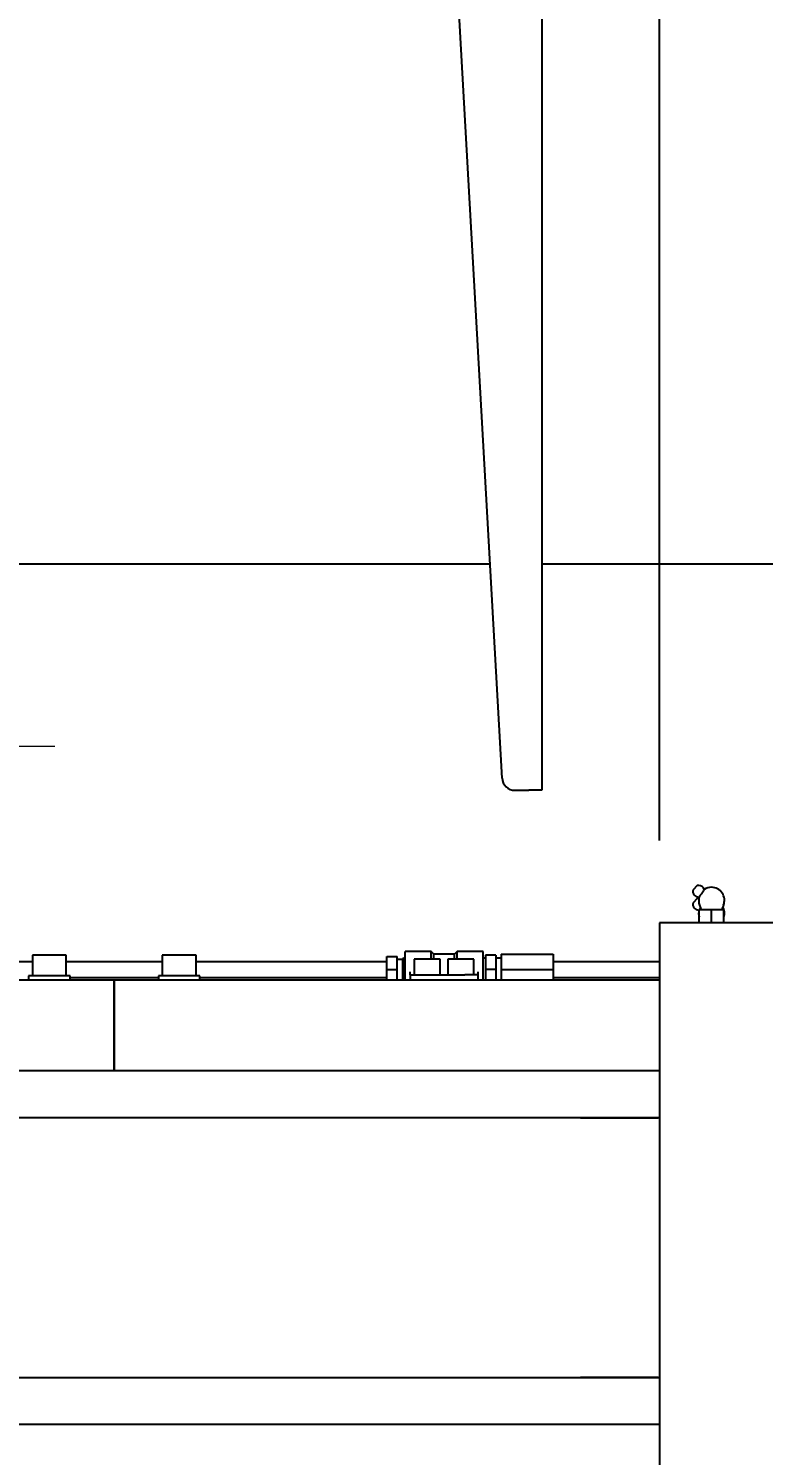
# Model space of a CAD drawing. Header units: millimetres. Extents: x 10462777 to 22643323, y 453826 to 1389191.
# Drawn here: x 11269307 to 11269581, y 578301 to 578833 of the extents above; entities that cross this region are included whole.
import ezdxf

# ---------------------------------------------------------------- set-up
doc = ezdxf.new("R2010")
doc.units = ezdxf.units.MM
doc.header["$LTSCALE"] = 200
doc.header["$MEASUREMENT"] = 0
doc.header["$PDMODE"] = 35
doc.header["$PDSIZE"] = -5
for name, pattern in [('CENTER', [2, 1.25, -0.25, 0.25, -0.25]), ('CENTER2', [1.125, 0.75, -0.125, 0.125, -0.125]), ('HIDDEN_KS1', [0.26, 0.18, -0.08]), ('PHANTOM', [2.5, 1.25, -0.25, 0.25, -0.25, 0.25, -0.25])]:
    doc.linetypes.add(name, pattern=pattern)
doc.layers.get('DEFPOINTS').update_dxf_attribs({"linetype": 'CONTINUOUS'})
for name, color, linetype in [('1', 1, 'CENTER'), ('11', 6, 'PHANTOM'), ('3', 3, 'HIDDEN_KS1'), ('DV1_DEFAULT', 7, 'CONTINUOUS')]:
    doc.layers.add(name, color=color, linetype=linetype)
doc.layers.add('LAYOUT', color=8, linetype='CONTINUOUS', lineweight=25)
doc.styles.add('iso-1', font='isocp.shx')
doc.styles.get("Standard").update_dxf_attribs({"font": 'SYMBOL'})
doc.dimstyles.get("Standard").update_dxf_attribs({"dimtxt": 1, "dimasz": 0.18, "dimexe": 0.18, "dimexo": 0.0625, "dimgap": 0.5, "dimtad": 1, "dimzin": 0, "dimdsep": 46, "dimtxsty": 'Standard', "dimcen": 0.09, "dimadec": 0, "dimazin": 0, "dimtfac": 1, "dimtofl": 0, "dimtmove": 2, "dimatfit": 3, "dimfxl": 1, "dimtolj": 1, "dimtzin": 0, "dimarcsym": 0})

# ---------------------------------------------------------------- blocks, each defined once
blk = doc.blocks.new('*D418')
at = {"layer": '1', "color": 152, "linetype": 'Continuous', "lineweight": -2, "transparency": 16777216}
for p, q in [((11268307.7, 579167.69), (11268307.7, 579563.75)), ((11269542.41, 578529.99), (11269542.41, 579563.75))]:
    blk.add_line(p, q, dxfattribs=at)
at = {"layer": '1', "color": 27, "linetype": 'Continuous', "lineweight": -2, "transparency": 16777216}
blk.add_line((11268338.45, 579533.01), (11269511.66, 579533.01), dxfattribs=at)
at = {"layer": '1', "color": 27, "linetype": 'Continuous', "transparency": 16777216}
for points in [[(11268338.45, 579538.13), (11268338.45, 579527.88), (11268307.7, 579533.01)], [(11269511.66, 579538.13), (11269511.66, 579527.88), (11269542.41, 579533.01)]]:
    blk.add_solid(points, dxfattribs=at)
at = {"layer": 'DEFPOINTS', "color": 0, "linetype": 'Continuous', "transparency": 16777216}
for p in [(11269542.41, 579533.01), (11268307.7, 579152.31), (11269542.41, 578514.62)]:
    blk.add_point(p, dxfattribs=at)
at = {"layer": '1', "color": 23, "linetype": 'Continuous', "lineweight": -3, "transparency": 16777216, "insert": (11268925.06, 579566.9), "char_height": 33.894, "attachment_point": 5, "style": 'iso-1'}
blk.add_mtext('\\A1;\\C23;1275', dxfattribs=at)
blk = doc.blocks.new('*D423')
at = {"layer": '1', "color": 152, "linetype": 'Continuous', "lineweight": -2, "transparency": 16777216}
for p, q in [((11269518.2, 579167.69), (11269518.2, 579404.5)), ((11269542.41, 578529.99), (11269542.41, 579404.5))]:
    blk.add_line(p, q, dxfattribs=at)
at = {"layer": '1', "color": 27, "linetype": 'Continuous', "lineweight": -2, "transparency": 16777216}
for p, q in [((11269487.45, 579373.75), (11269383.27, 579373.75)), ((11269542.41, 579373.75), (11269518.2, 579373.75)), ((11269573.16, 579373.75), (11269603.9, 579373.75))]:
    blk.add_line(p, q, dxfattribs=at)
at = {"layer": '1', "color": 27, "linetype": 'Continuous', "transparency": 16777216}
for points in [[(11269487.45, 579378.88), (11269487.45, 579368.63), (11269518.2, 579373.75)], [(11269573.16, 579378.88), (11269573.16, 579368.63), (11269542.41, 579373.75)]]:
    blk.add_solid(points, dxfattribs=at)
at = {"layer": 'DEFPOINTS', "color": 0, "linetype": 'Continuous', "transparency": 16777216}
for p in [(11269542.41, 579373.75), (11269518.2, 579152.31), (11269542.41, 578514.62)]:
    blk.add_point(p, dxfattribs=at)
at = {"layer": '1', "color": 23, "linetype": 'Continuous', "lineweight": -3, "transparency": 16777216, "insert": (11269419.99, 579407.65), "char_height": 33.894, "attachment_point": 5, "style": 'iso-1'}
blk.add_mtext('\\A1;\\C23;25', dxfattribs=at)
blk = doc.blocks.new('*D424')
at = {"layer": '1', "color": 152, "linetype": 'Continuous', "lineweight": -2, "transparency": 16777216}
for p, q in [((11269542.41, 578529.99), (11269542.41, 579563.75)), ((11269905.56, 579167.69), (11269905.56, 579563.75))]:
    blk.add_line(p, q, dxfattribs=at)
at = {"layer": '1', "color": 27, "linetype": 'Continuous', "lineweight": -2, "transparency": 16777216}
blk.add_line((11269874.81, 579533.01), (11269573.16, 579533.01), dxfattribs=at)
at = {"layer": '1', "color": 27, "linetype": 'Continuous', "transparency": 16777216}
for points in [[(11269573.16, 579538.13), (11269573.16, 579527.88), (11269542.41, 579533.01)], [(11269874.81, 579538.13), (11269874.81, 579527.88), (11269905.56, 579533.01)]]:
    blk.add_solid(points, dxfattribs=at)
at = {"layer": 'DEFPOINTS', "color": 0, "linetype": 'Continuous', "transparency": 16777216}
for p in [(11269542.41, 579533.01), (11269905.56, 579152.31), (11269542.41, 578514.62)]:
    blk.add_point(p, dxfattribs=at)
at = {"layer": '1', "color": 23, "linetype": 'Continuous', "lineweight": -3, "transparency": 16777216, "insert": (11269723.99, 579566.9), "char_height": 33.894, "attachment_point": 5, "style": 'iso-1'}
blk.add_mtext('\\A1;\\C23;375', dxfattribs=at)
blk = doc.blocks.new('r710ic')
at = {"layer": 'DV1_DEFAULT', "color": 7, "linetype": 'CENTER2', "lineweight": 0}
blk.add_line((273207.37, 104107.73), (273207.37, 104363.5), dxfattribs=at)
at = {"layer": 'LAYOUT', "color": 3}
blk.add_circle((272041.37, 104232.63), 2050.12, dxfattribs=at)

msp = doc.modelspace()

# ---------------------------------------------------------------- linework, layer by layer
at = {"layer": '1', "color": 252, "linetype": 'Continuous'}
for p, q in [((11269479.16985, 578632.88453), (11268831.61616, 578632.88453)), ((11269614.17853, 578632.88453), (11269498.42892, 578632.88453)), ((11269308.5244, 578484.71918), (11268972.73068, 578484.71918)), ((11269356.93354, 578484.71918), (11269321.10362, 578484.71918)), ((11269440.72547, 578484.71918), (11269369.54257, 578484.71918)), ((11269542.41181, 578484.71918), (11269502.70745, 578484.71918)), ((11269322.56424, 578478.90878), (11269355.50273, 578478.90878)), ((11269371.00319, 578478.90878), (11269440.72547, 578478.90878)), ((11269502.70745, 578478.90878), (11269542.41181, 578478.90878)), ((11268864.52975, 578477.94038), (11269339.04718, 578477.94038)), ((11269339.04718, 578477.94038), (11269542.4117, 578477.94038)), ((11269339.04718, 578477.94038), (11269339.04718, 578472.12997)), ((11269339.04718, 578472.12997), (11269339.04718, 578477.94038)), ((11269339.04718, 578444.04547), (11269339.04718, 578472.12997)), ((11269339.04718, 578472.12997), (11269339.04718, 578444.04547)), ((11269542.40225, 578444.04638), (11268864.50812, 578444.04638)), ((11269542.40844, 578426.57183), (11268864.50785, 578426.57183)), ((11269512.87511, 578426.57129), (11269512.87511, 578426.61517)), ((11269512.87511, 578426.61517), (11269541.92713, 578426.61517)), ((11269541.92713, 578426.61517), (11269541.92713, 578426.57129)), ((11268864.50785, 578329.81843), (11269542.40844, 578329.81843)), ((11269512.87511, 578329.77509), (11269512.87511, 578329.81897)), ((11269541.92713, 578329.77509), (11269512.87511, 578329.77509)), ((11269541.92713, 578329.81897), (11269541.92713, 578329.77509)), ((11268864.50812, 578312.34388), (11269542.40225, 578312.34388))]:
    msp.add_line(p, q, dxfattribs=at)
at = {"layer": '1', "color": 15, "linetype": 'Continuous'}
for p, q in [((11269542.41133, 578499.24522), (11269542.41133, 578230.99822)), ((11269623.42769, 578499.24522), (11269542.41133, 578499.24522)), ((11269542.41133, 578499.24522), (11269542.41133, 578230.99822)), ((11269623.42769, 578499.24522), (11269542.41133, 578499.24522))]:
    msp.add_line(p, q, dxfattribs=at)
at = {"layer": '1', "color": 51, "linetype": 'Continuous'}
for p, q in [((11269512.86346, 578426.61517), (11268864.52839, 578426.61517)), ((11268864.52839, 578329.77509), (11269512.86346, 578329.77509))]:
    msp.add_line(p, q, dxfattribs=at)
at = {"layer": '11', "color": 252, "linetype": 'Continuous'}
for p, q in [((11269556.44565, 578513.10435), (11269554.87422, 578511.53292)), ((11269556.44565, 578508.26235), (11269554.87422, 578506.69091)), ((11269557.00338, 578508.81449), (11269557.35925, 578509.17037)), ((11269557.00338, 578508.81449), (11269557.07495, 578508.64522)), ((11269557.31859, 578505.85256), (11269557.70616, 578504.88416)), ((11269566.24011, 578505.85256), (11269565.85253, 578504.88416)), ((11269557.00338, 578503.97249), (11269557.35925, 578504.32836)), ((11269557.00338, 578503.97249), (11269557.07495, 578503.80322)), ((11269559.47303, 578504.08723), (11269557.16672, 578504.08723)), ((11269557.16672, 578499.24522), (11269557.16672, 578504.08723)), ((11269561.77935, 578504.08723), (11269559.47303, 578504.08723)), ((11269564.08566, 578504.08723), (11269561.77935, 578504.08723)), ((11269561.77935, 578499.24522), (11269561.77935, 578504.08723)), ((11269566.39198, 578504.08723), (11269564.08566, 578504.08723)), ((11269566.39198, 578499.24522), (11269566.39198, 578504.08723))]:
    msp.add_line(p, q, dxfattribs=at)
at = {"layer": '11', "color": 60, "linetype": 'Continuous'}
for p, q in [((11269308.54255, 578487.23703), (11269308.54255, 578479.48982)), ((11269309.99026, 578487.23703), (11269308.54255, 578487.23703)), ((11269321.13176, 578487.23703), (11269309.99026, 578487.23703)), ((11269321.13176, 578479.48982), (11269321.13176, 578487.23703)), ((11269356.96259, 578487.23703), (11269356.96259, 578479.48982)), ((11269358.41029, 578487.23703), (11269356.96259, 578487.23703)), ((11269369.5518, 578487.23703), (11269358.41029, 578487.23703)), ((11269369.5518, 578479.48982), (11269369.5518, 578487.23703)), ((11269440.72925, 578481.81398), (11269440.72925, 578486.65598)), ((11269440.72925, 578486.65598), (11269444.60286, 578486.65598)), ((11269444.60286, 578481.81398), (11269444.60286, 578486.65598)), ((11269446.53966, 578485.63714), (11269444.60286, 578485.63714)), ((11269446.96445, 578486.06193), (11269446.53966, 578485.63714)), ((11269446.53966, 578485.63714), (11269446.53966, 578477.99082)), ((11269447.50812, 578486.06193), (11269446.96445, 578486.06193)), ((11269446.96445, 578486.06193), (11269446.96445, 578477.94061)), ((11269457.19207, 578488.59279), (11269447.50806, 578488.59279)), ((11269447.50806, 578477.94067), (11269447.50806, 578488.59279)), ((11269450.89746, 578485.68758), (11269450.89746, 578479.87718)), ((11269452.01108, 578485.68758), (11269450.89746, 578485.68758)), ((11269460.58147, 578485.68758), (11269452.01108, 578485.68758)), ((11269458.16047, 578487.62439), (11269457.19207, 578488.59279)), ((11269457.19207, 578485.6877), (11269457.19207, 578488.59279)), ((11269465.90767, 578487.62439), (11269458.16047, 578487.62439)), ((11269458.16047, 578485.68779), (11269458.16047, 578487.62439)), ((11269460.58147, 578479.87718), (11269460.58147, 578485.68758)), ((11269463.48667, 578485.68758), (11269463.48667, 578479.87718)), ((11269464.60029, 578485.68758), (11269463.48667, 578485.68758)), ((11269473.17068, 578485.68758), (11269464.60029, 578485.68758)), ((11269466.87607, 578488.59279), (11269465.90767, 578487.62439)), ((11269465.90767, 578485.68779), (11269465.90767, 578487.62439)), ((11269476.56008, 578488.59279), (11269466.87607, 578488.59279)), ((11269466.87607, 578485.6877), (11269466.87607, 578488.59279)), ((11269473.17068, 578479.87718), (11269473.17068, 578485.68758)), ((11269476.56008, 578477.94067), (11269476.56008, 578488.59279)), ((11269477.52848, 578486.06193), (11269476.5601, 578486.06193)), ((11269477.52848, 578487.14019), (11269477.52848, 578481.81398)), ((11269481.40209, 578487.14019), (11269477.52848, 578487.14019)), ((11269481.40209, 578487.14019), (11269481.40209, 578481.81398)), ((11269483.33889, 578486.06193), (11269481.40209, 578486.06193)), ((11269483.33889, 578487.62439), (11269483.33889, 578481.81398)), ((11269483.33889, 578487.62439), (11269502.7069, 578487.62439)), ((11269502.7069, 578487.62439), (11269502.7069, 578481.81398)), ((11269307.08995, 578479.48982), (11269307.08995, 578477.94038)), ((11269310.59987, 578479.48982), (11269307.08995, 578479.48982)), ((11269322.58436, 578479.48982), (11269310.59987, 578479.48982)), ((11269322.58436, 578477.94038), (11269322.58436, 578479.48982)), ((11269355.50999, 578479.48982), (11269355.50999, 578477.94038)), ((11269359.01991, 578479.48982), (11269355.50999, 578479.48982)), ((11269371.0044, 578479.48982), (11269359.01991, 578479.48982)), ((11269371.0044, 578477.94038), (11269371.0044, 578479.48982)), ((11269440.72925, 578477.94045), (11269440.72925, 578481.81398)), ((11269440.72925, 578481.81398), (11269444.60286, 578481.81398)), ((11269444.60286, 578477.94045), (11269444.60286, 578481.81398)), ((11269449.44486, 578479.87718), (11269449.44486, 578480.96663)), ((11269449.44486, 578479.87718), (11269449.44486, 578477.94038)), ((11269449.44486, 578479.87718), (11269454.28686, 578479.87718)), ((11269454.28686, 578479.87718), (11269469.78128, 578479.87718)), ((11269474.62328, 578479.87718), (11269469.78128, 578479.87718)), ((11269474.62328, 578480.96663), (11269474.62328, 578479.87718)), ((11269474.62328, 578479.87718), (11269474.62328, 578477.94038)), ((11269477.52848, 578481.81398), (11269477.52848, 578477.94042)), ((11269481.40209, 578481.81398), (11269477.52848, 578481.81398)), ((11269481.40209, 578481.81398), (11269481.40209, 578477.94042)), ((11269483.33889, 578481.81398), (11269483.33889, 578477.94044)), ((11269483.33889, 578481.81398), (11269502.7069, 578481.81398)), ((11269502.7069, 578481.81398), (11269502.7069, 578477.94044)), ((11269444.60286, 578477.99082), (11269446.53966, 578477.99082)), ((11269446.53966, 578477.99082), (11269446.59011, 578477.94037))]:
    msp.add_line(p, q, dxfattribs=at)
at = {"layer": '11', "color": 252, "linetype": 'Continuous'}
for centre, radius, start, end in [((11269556.98525, 578510.99332), 2.1789, 165.6617419, 270), ((11269556.98525, 578510.99332), 2.1789, 90, 104.3382581), ((11269556.98525, 578510.99332), 2.1789, 17.0052849, 90), ((11269561.81393, 578507.6517), 4.842, 90.4092342, 124.725066), ((11269561.74476, 578507.6517), 4.842, 338.1876696, 89.5907658), ((11269556.98525, 578506.15132), 2.1789, 165.6617419, 270), ((11269556.98525, 578506.15132), 2.1789, 90, 104.3382581), ((11269561.81393, 578507.6517), 4.842, 167.1717077, 201.8123304), ((11269556.98525, 578510.99332), 2.1789, 270, 270.4768045), ((11269561.74476, 578502.80969), 4.842, 343.693383, 29.2537264), ((11269561.81393, 578502.80969), 4.842, 167.1717077, 196.3066116), ((11269556.98525, 578506.15132), 2.1789, 270, 270.4768045)]:
    msp.add_arc(centre, radius, start, end, dxfattribs=at)
at = {"layer": '11', "color": 252, "linetype": 'Continuous', "extrusion": (0, 0, -1)}
for centre, start, end in [((-11269557.16672, 578504.66827), 158.1876696, 270), ((-11269566.39198, 578504.66827), 270, 21.8123304)]:
    msp.add_arc(centre, 0.58104, start, end, dxfattribs=at)
at = {"layer": '11', "color": 252, "linetype": 'Continuous'}
for points, knots in [([(11269559.06641, 578511.6387), (11269559.06626, 578511.63849), (11269559.05151, 578511.617), (11269558.99304, 578511.5319), (11269558.95035, 578511.4698), (11269558.83814, 578511.30677), (11269558.77086, 578511.2091), (11269558.61599, 578510.98456), (11269558.52962, 578510.85945), (11269558.34614, 578510.59397), (11269558.24844, 578510.45272), (11269558.05285, 578510.1702), (11269557.95285, 578510.02586), (11269557.76266, 578509.75152), (11269557.66971, 578509.61753), (11269557.50197, 578509.37586), (11269557.4251, 578509.26515), (11269557.35925, 578509.17037)], [0, 0, 0, 0, 0.124270224, 0.124270224, 0.249374478, 0.249374478, 0.374478732, 0.374478732, 0.499582985, 0.499582985, 0.624687239, 0.624687239, 0.749791493, 0.749791493, 0.874895746, 0.874895746, 1, 1, 1, 1]), ([(11269557.35925, 578509.17037), (11269557.34277, 578509.14043), (11269557.3268, 578509.11135), (11269557.24153, 578508.95564), (11269557.18446, 578508.84989), (11269557.11731, 578508.72475), (11269557.09813, 578508.68876), (11269557.07925, 578508.6533), (11269557.07528, 578508.64583), (11269557.07497, 578508.64526)], [0, 0, 0, 0, 0.095424752, 0.095424752, 0.528449252, 0.528449252, 0.810526633, 0.810526633, 1, 1, 1, 1]), ([(11269557.73351, 578504.86752), (11269557.68226, 578504.79364), (11269557.63264, 578504.72212), (11269557.50197, 578504.53385), (11269557.4251, 578504.42315), (11269557.35925, 578504.32836)], [0, 0, 0, 0, 0.358150433, 0.358150433, 1, 1, 1, 1])]:
    msp.add_open_spline(points, degree=3, knots=knots, dxfattribs=at)
at = {"layer": '3', "color": 252, "linetype": 'Continuous'}
for p, q in [((11269483.65703, 578553.20407), (11269459.70378, 578979.57199)), ((11269498.43981, 578979.57199), (11269498.43981, 578548.63366)), ((11269488.49141, 578548.63366), (11269493.5978, 578548.63366)), ((11269498.43981, 578548.63366), (11269493.5978, 578548.63366))]:
    msp.add_line(p, q, dxfattribs=at)
msp.add_arc((11269488.49141, 578553.47566), 4.842, 183.215484, 270, dxfattribs=at)

# ---------------------------------------------------------------- block references
at = {"layer": 'LAYOUT', "color": 2, "rotation": 270}
msp.add_blockref('r710ic', (11164953.374, 851772.39677, 0), dxfattribs=at)

# ---------------------------------------------------------------- dimensions: what is measured, and where the dimension line sits
at = {"layer": '1', "color": 27, "linetype": 'Continuous', "lineweight": -3}
for base, p1, text, override, picture, middle in [((11269542.41133, 579533.00572), (11268307.70039, 579152.31435), '\\C23;1275', {"dimtxt": 33.894026, "dimasz": 30.746724, "dimexe": 30.746724, "dimexo": 15.373362, "dimgap": 16.947013, "dimtad": 1, "dimtih": 0, "dimdec": 0, "dimzin": 8, "dimtxsty": 'iso-1', "dimsah": 1, "dimclrd": 27, "dimclre": 152, "dimclrt": 23, "dimtm": -0.005, "dimtdec": 3, "dimtofl": 1, "dimtmove": 0}, '*D418', (11268925.05586, 579533.00572)), ((11269542.41133, 579533.00572), (11269905.56161, 579152.31435), '\\C23;375', {"dimtxt": 33.894026, "dimasz": 30.746724, "dimexe": 30.746724, "dimexo": 15.373362, "dimgap": 16.947013, "dimtad": 1, "dimtih": 0, "dimdec": 2, "dimzin": 8, "dimtxsty": 'iso-1', "dimsah": 1, "dimclrd": 27, "dimclre": 152, "dimclrt": 23, "dimtm": -0.005, "dimtdec": 3, "dimtofl": 1, "dimtmove": 0}, '*D424', (11269723.98647, 579533.00572)), ((11269542.41133, 579373.75149), (11269518.20131, 579152.31435), '\\C23;25', {"dimtxt": 33.894026, "dimasz": 30.746724, "dimexe": 30.746724, "dimexo": 15.373362, "dimgap": 16.947013, "dimtad": 1, "dimtih": 0, "dimdec": 2, "dimzin": 8, "dimtxsty": 'iso-1', "dimsah": 1, "dimclrd": 27, "dimclre": 152, "dimclrt": 23, "dimtm": -0.005, "dimtdec": 3, "dimtofl": 1, "dimtmove": 0}, '*D423', (11269419.98682, 579373.75149))]:
    dim = msp.add_linear_dim(base=base, p1=p1, p2=(11269542.41133, 578514.61858), text=text, dimstyle='Standard', override=override, dxfattribs=at)
    dim.commit()
    dim.dimension.update_dxf_attribs({"geometry": picture, "text_midpoint": middle, "dimtype": 160})

doc.saveas('drawing.dxf')
